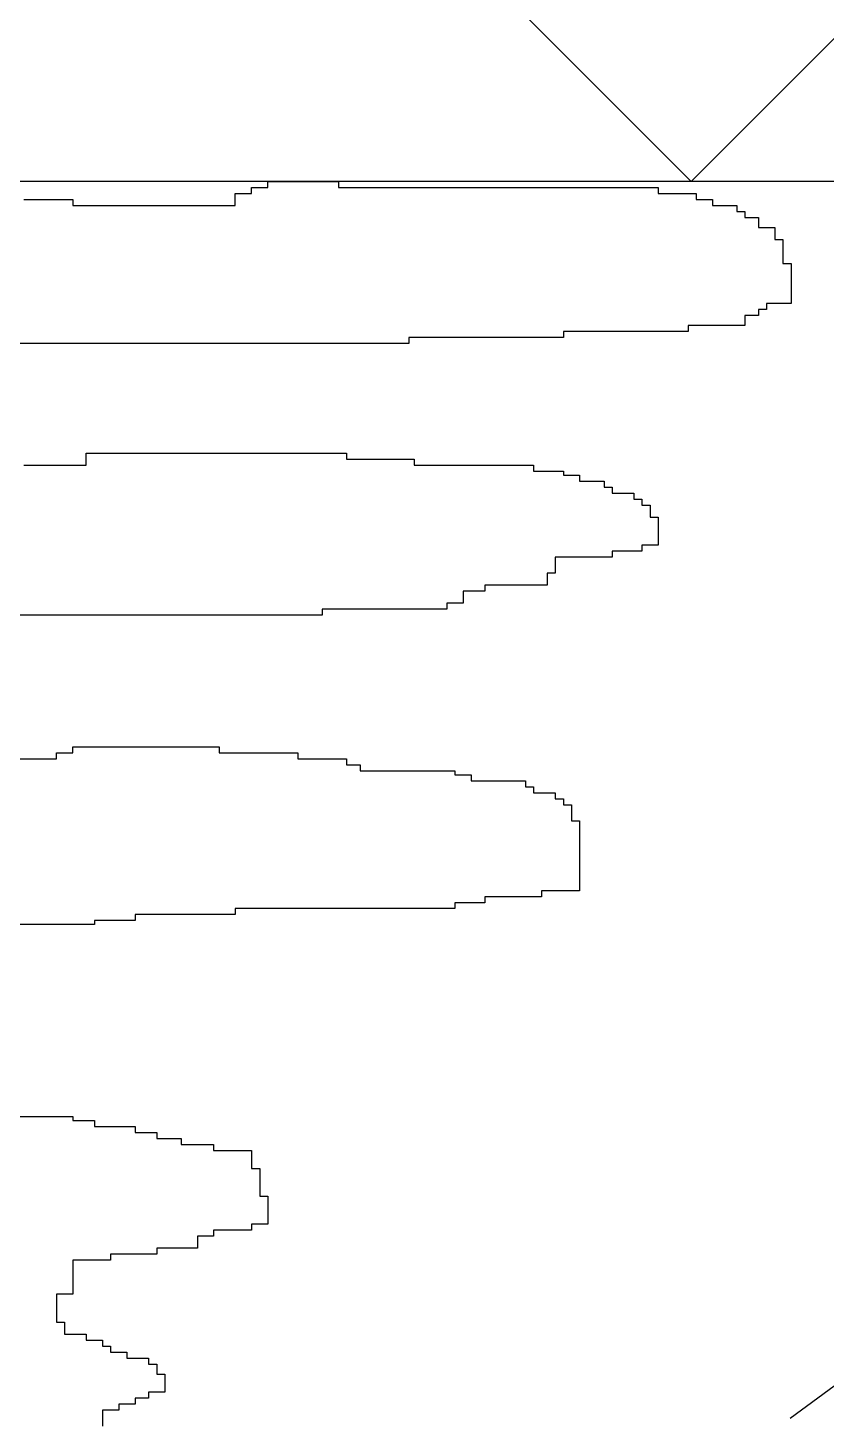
# Model space of a CAD drawing. Extents: x -446699 to 757189, y -606167 to -103070.
# Drawn here: x -172471 to -172432.4, y -405715.8 to -405648.2 of the extents above; entities that cross this region are included whole.
import ezdxf

# ---------------------------------------------------------------- set-up
doc = ezdxf.new("R2010")
doc.units = 0
doc.header["$LTSCALE"] = 1000
doc.header["$MEASUREMENT"] = 0
for name, color, linetype in [('8', 8, 'Continuous'), ('9', 9, 'Continuous'), ('DIM_ELEV', 3, 'Continuous')]:
    doc.layers.add(name, color=color, linetype=linetype)
doc.styles.add('DIM', font='txt_____.ttf')

# ---------------------------------------------------------------- blocks, each defined once
blk = doc.blocks.new('BL_6213')
for p, q in [((1252.4588, 1.1613), (1254.9333, 1.1613)), ((1252.4588, 1.1613), (1252.4588, 1.1613)), ((1252.4588, -1.3115), (1252.4588, 1.1613)), ((1254.9333, 1.1613), (1257.4077, 1.1613)), ((1254.9333, 1.1613), (1254.9333, 1.1613)), ((1257.4077, 3.6341), (1259.8822, 3.6341)), ((1257.4077, 1.1613), (1257.4077, 3.6341)), ((1259.8822, 3.6341), (1261.5318, 3.6341)), ((1259.8822, 3.6341), (1259.8822, 3.6341)), ((1261.5318, 3.6341), (1264.0063, 3.6341)), ((1261.5318, 3.6341), (1261.5318, 3.6341)), ((1264.0063, 3.6341), (1266.4807, 3.6341)), ((1264.0063, 3.6341), (1264.0063, 3.6341)), ((1266.4807, 3.6341), (1268.9552, 3.6341)), ((1266.4807, 3.6341), (1266.4807, 3.6341)), ((1268.9552, 3.6341), (1271.4297, 3.6341)), ((1268.9552, 3.6341), (1268.9552, 3.6341)), ((1271.4297, 3.6341), (1273.9041, 3.6341)), ((1271.4297, 3.6341), (1271.4297, 3.6341)), ((1273.9041, 3.6341), (1276.3786, 3.6341)), ((1273.9041, 3.6341), (1273.9041, 3.6341)), ((1276.3786, 3.6341), (1278.8531, 3.6341)), ((1276.3786, 3.6341), (1276.3786, 3.6341)), ((1278.8531, 3.6341), (1278.8531, 1.1613)), ((1278.8531, 1.1613), (1281.3275, 1.1613)), ((1281.3275, 1.1613), (1285.4516, 1.1613)), ((1281.3275, 1.1613), (1281.3275, 1.1613)), ((1285.4516, 1.1613), (1287.9261, 1.1613)), ((1285.4516, 1.1613), (1285.4516, 1.1613)), ((1287.9261, 1.1613), (1295.3495, 1.1613)), ((1287.9261, 1.1613), (1287.9261, 1.1613)), ((1295.3495, 1.1613), (1300.2984, 1.1613)), ((1295.3495, 1.1613), (1295.3495, 1.1613)), ((1300.2984, 1.1613), (1304.4225, 1.1613)), ((1300.2984, 1.1613), (1300.2984, 1.1613)), ((1304.4225, 1.1613), (1309.3715, 1.1613)), ((1304.4225, 1.1613), (1304.4225, 1.1613)), ((1309.3715, 1.1613), (1314.3204, 1.1613)), ((1309.3715, 1.1613), (1309.3715, 1.1613)), ((1314.3204, 1.1613), (1316.7949, 1.1613)), ((1314.3204, 1.1613), (1314.3204, 1.1613)), ((1316.7949, 1.1613), (1321.7438, 1.1613)), ((1316.7949, 1.1613), (1316.7949, 1.1613)), ((1321.7438, 1.1613), (1323.3934, 1.1613)), ((1321.7438, 1.1613), (1321.7438, 1.1613)), ((1323.3934, 1.1613), (1328.3423, 1.1613)), ((1323.3934, 1.1613), (1323.3934, 1.1613)), ((1328.3423, 1.1613), (1333.2913, 1.1613)), ((1328.3423, 1.1613), (1328.3423, 1.1613)), ((1333.2913, 1.1613), (1340.7147, 1.1613)), ((1333.2913, 1.1613), (1333.2913, 1.1613)), ((1340.7147, 1.1613), (1347.3132, 1.1613)), ((1340.7147, 1.1613), (1340.7147, 1.1613)), ((1347.3132, 1.1613), (1352.2622, 1.1613)), ((1347.3132, 1.1613), (1347.3132, 1.1613)), ((1352.2622, 1.1613), (1354.7366, 1.1613)), ((1352.2622, 1.1613), (1352.2622, 1.1613)), ((1354.7366, 1.1613), (1359.6856, 1.1613)), ((1354.7366, 1.1613), (1354.7366, 1.1613)), ((1359.6856, 1.1613), (1366.2841, 1.1613)), ((1359.6856, 1.1613), (1359.6856, 1.1613)), ((1366.2841, 1.1613), (1373.7075, 1.1613)), ((1366.2841, 1.1613), (1366.2841, 1.1613)), ((1373.7075, 1.1613), (1376.182, 1.1613)), ((1373.7075, 1.1613), (1373.7075, 1.1613)), ((1376.182, 1.1613), (1376.182, -1.3115)), ((1376.182, 1.1613), (1376.182, 1.1613)), ((1183.1738, -3.7843), (1185.6483, -3.7843)), ((1185.6483, -3.7843), (1188.1227, -3.7843)), ((1185.6483, -3.7843), (1185.6483, -3.7843)), ((1188.1227, -3.7843), (1190.5972, -3.7843)), ((1188.1227, -3.7843), (1188.1227, -3.7843)), ((1190.5972, -3.7843), (1193.0717, -3.7843)), ((1190.5972, -3.7843), (1190.5972, -3.7843)), ((1193.0717, -3.7843), (1195.5461, -3.7843)), ((1193.0717, -3.7843), (1193.0717, -3.7843)), ((1195.5461, -3.7843), (1198.0206, -3.7843)), ((1195.5461, -3.7843), (1195.5461, -3.7843)), ((1198.0206, -3.7843), (1198.0206, -6.2571)), ((1247.5099, -1.3115), (1249.9843, -1.3115)), ((1247.5099, -1.3115), (1247.5099, -1.3115)), ((1247.5099, -6.2571), (1247.5099, -1.3115)), ((1249.9843, -1.3115), (1252.4588, -1.3115)), ((1249.9843, -1.3115), (1249.9843, -1.3115)), ((1252.4588, -1.3115), (1252.4588, -1.3115)), ((1376.182, -1.3115), (1381.1309, -1.3115)), ((1376.182, -1.3115), (1376.182, -1.3115)), ((1381.1309, -1.3115), (1382.7806, -1.3115)), ((1381.1309, -1.3115), (1381.1309, -1.3115)), ((1382.7806, -1.3115), (1387.7295, -1.3115)), ((1382.7806, -1.3115), (1382.7806, -1.3115)), ((1387.7295, -1.3115), (1387.7295, -3.7843)), ((1387.7295, -1.3115), (1387.7295, -1.3115)), ((1387.7295, -3.7843), (1392.6784, -3.7843)), ((1387.7295, -3.7843), (1387.7295, -3.7843)), ((1392.6784, -3.7843), (1392.6784, -6.2571)), ((8.349, -506.8352), (509.0567, -6.1274)), ((1198.0206, -6.2571), (1199.6702, -6.2571)), ((1199.6702, -6.2571), (1202.1447, -6.2571)), ((1199.6702, -6.2571), (1199.6702, -6.2571)), ((1202.1447, -6.2571), (1204.6191, -6.2571)), ((1202.1447, -6.2571), (1202.1447, -6.2571)), ((1204.6191, -6.2571), (1209.5681, -6.2571)), ((1204.6191, -6.2571), (1204.6191, -6.2571)), ((1209.5681, -6.2571), (1214.517, -6.2571)), ((1209.5681, -6.2571), (1209.5681, -6.2571)), ((1214.517, -6.2571), (1221.1156, -6.2571)), ((1214.517, -6.2571), (1214.517, -6.2571)), ((1221.1156, -6.2571), (1226.0645, -6.2571)), ((1221.1156, -6.2571), (1221.1156, -6.2571)), ((1226.0645, -6.2571), (1233.4879, -6.2571)), ((1226.0645, -6.2571), (1226.0645, -6.2571)), ((1233.4879, -6.2571), (1235.9624, -6.2571)), ((1233.4879, -6.2571), (1233.4879, -6.2571)), ((1235.9624, -6.2571), (1240.9113, -6.2571)), ((1235.9624, -6.2571), (1235.9624, -6.2571)), ((1240.9113, -6.2571), (1242.5609, -6.2571)), ((1240.9113, -6.2571), (1240.9113, -6.2571)), ((1242.5609, -6.2571), (1245.0354, -6.2571)), ((1242.5609, -6.2571), (1242.5609, -6.2571)), ((1245.0354, -6.2571), (1247.5099, -6.2571)), ((1245.0354, -6.2571), (1245.0354, -6.2571)), ((1247.5099, -6.2571), (1247.5099, -6.2571)), ((1392.6784, -6.2571), (1395.1529, -6.2571)), ((1395.1529, -6.2571), (1400.1018, -6.2571)), ((1395.1529, -6.2571), (1395.1529, -6.2571)), ((1400.1018, -6.2571), (1400.1018, -8.7299)), ((1400.1018, -8.7299), (1402.5763, -8.7299)), ((1402.5763, -8.7299), (1402.5763, -11.2027)), ((1402.5763, -11.2027), (1406.7004, -11.2027)), ((1406.7004, -11.2027), (1406.7004, -15.3241)), ((1406.7004, -15.3241), (1409.1748, -15.3241)), ((1406.7004, -15.3241), (1406.7004, -15.3241)), ((1409.1748, -15.3241), (1411.6493, -15.3241)), ((1409.1748, -15.3241), (1409.1748, -15.3241)), ((1411.6493, -15.3241), (1411.6493, -20.2697)), ((1411.6493, -20.2697), (1414.1238, -20.2697)), ((1411.6493, -20.2697), (1411.6493, -20.2697)), ((1414.1238, -20.2697), (1414.1238, -27.6881)), ((1414.1238, -27.6881), (1414.1238, -30.1609)), ((1414.1238, -27.6881), (1414.1238, -27.6881)), ((1414.1238, -30.1609), (1416.5982, -30.1609)), ((1414.1238, -30.1609), (1414.1238, -30.1609)), ((1416.5982, -30.1609), (1416.5982, -32.6337)), ((1416.5982, -30.1609), (1416.5982, -30.1609)), ((1416.5982, -32.6337), (1416.5982, -34.2822)), ((1416.5982, -32.6337), (1416.5982, -32.6337)), ((1416.5982, -34.2822), (1416.5982, -39.2278)), ((1416.5982, -34.2822), (1416.5982, -34.2822)), ((1416.5982, -39.2278), (1416.5982, -44.1734)), ((1416.5982, -39.2278), (1416.5982, -39.2278)), ((1409.1748, -46.6462), (1409.1748, -49.119)), ((1411.6493, -46.6462), (1409.1748, -46.6462)), ((1411.6493, -46.6462), (1411.6493, -46.6462)), ((1416.5982, -46.6462), (1411.6493, -46.6462)), ((1416.5982, -44.1734), (1416.5982, -46.6462)), ((1416.5982, -44.1734), (1416.5982, -44.1734)), ((1416.5982, -46.6462), (1416.5982, -46.6462)), ((1406.7004, -49.119), (1406.7004, -51.5918)), ((1409.1748, -49.119), (1406.7004, -49.119)), ((1402.5763, -51.5918), (1402.5763, -55.7132)), ((1406.7004, -51.5918), (1402.5763, -51.5918)), ((1347.3132, -58.186), (1347.3132, -60.6588)), ((1352.2622, -58.186), (1347.3132, -58.186)), ((1352.2622, -58.186), (1352.2622, -58.186)), ((1363.8097, -58.186), (1352.2622, -58.186)), ((1363.8097, -58.186), (1363.8097, -58.186)), ((1368.7586, -58.186), (1363.8097, -58.186)), ((1368.7586, -58.186), (1368.7586, -58.186)), ((1381.1309, -58.186), (1368.7586, -58.186)), ((1381.1309, -58.186), (1381.1309, -58.186)), ((1385.255, -58.186), (1381.1309, -58.186)), ((1385.255, -55.7132), (1385.255, -58.186)), ((1390.2039, -55.7132), (1385.255, -55.7132)), ((1390.2039, -55.7132), (1390.2039, -55.7132)), ((1397.6273, -55.7132), (1390.2039, -55.7132)), ((1397.6273, -55.7132), (1397.6273, -55.7132)), ((1402.5763, -55.7132), (1397.6273, -55.7132)), ((1402.5763, -55.7132), (1402.5763, -55.7132)), ((1198.0206, -63.1316), (1176.5752, -63.1316)), ((1198.0206, -63.1316), (1198.0206, -63.1316)), ((1219.4659, -63.1316), (1198.0206, -63.1316)), ((1219.4659, -63.1316), (1219.4659, -63.1316)), ((1245.0354, -63.1316), (1219.4659, -63.1316)), ((1245.0354, -63.1316), (1245.0354, -63.1316)), ((1252.4588, -63.1316), (1245.0354, -63.1316)), ((1252.4588, -63.1316), (1252.4588, -63.1316)), ((1266.4807, -63.1316), (1252.4588, -63.1316)), ((1266.4807, -63.1316), (1266.4807, -63.1316)), ((1278.8531, -63.1316), (1266.4807, -63.1316)), ((1278.8531, -63.1316), (1278.8531, -63.1316)), ((1290.4006, -63.1316), (1278.8531, -63.1316)), ((1290.4006, -63.1316), (1290.4006, -63.1316)), ((1300.2984, -63.1316), (1290.4006, -63.1316)), ((1300.2984, -60.6588), (1300.2984, -63.1316)), ((1304.4225, -60.6588), (1300.2984, -60.6588)), ((1304.4225, -60.6588), (1304.4225, -60.6588)), ((1311.8459, -60.6588), (1304.4225, -60.6588)), ((1311.8459, -60.6588), (1311.8459, -60.6588)), ((1316.7949, -60.6588), (1311.8459, -60.6588)), ((1316.7949, -60.6588), (1316.7949, -60.6588)), ((1325.8679, -60.6588), (1316.7949, -60.6588)), ((1325.8679, -60.6588), (1325.8679, -60.6588)), ((1330.8168, -60.6588), (1325.8679, -60.6588)), ((1330.8168, -60.6588), (1330.8168, -60.6588)), ((1333.2913, -60.6588), (1330.8168, -60.6588)), ((1333.2913, -60.6588), (1333.2913, -60.6588)), ((1338.2402, -60.6588), (1333.2913, -60.6588)), ((1338.2402, -60.6588), (1338.2402, -60.6588)), ((1347.3132, -60.6588), (1338.2402, -60.6588)), ((1202.1447, -108.4663), (1207.0936, -108.4663)), ((1202.1447, -113.4119), (1202.1447, -108.4663)), ((1207.0936, -108.4663), (1212.0425, -108.4663)), ((1207.0936, -108.4663), (1207.0936, -108.4663)), ((1212.0425, -108.4663), (1214.517, -108.4663)), ((1212.0425, -108.4663), (1212.0425, -108.4663)), ((1214.517, -108.4663), (1223.59, -108.4663)), ((1214.517, -108.4663), (1214.517, -108.4663)), ((1223.59, -108.4663), (1233.4879, -108.4663)), ((1223.59, -108.4663), (1223.59, -108.4663)), ((1233.4879, -108.4663), (1235.9624, -108.4663)), ((1233.4879, -108.4663), (1233.4879, -108.4663)), ((1235.9624, -108.4663), (1238.4368, -108.4663)), ((1235.9624, -108.4663), (1235.9624, -108.4663)), ((1238.4368, -108.4663), (1240.9113, -108.4663)), ((1238.4368, -108.4663), (1238.4368, -108.4663)), ((1240.9113, -108.4663), (1247.5099, -108.4663)), ((1240.9113, -108.4663), (1240.9113, -108.4663)), ((1247.5099, -108.4663), (1249.9843, -108.4663)), ((1247.5099, -108.4663), (1247.5099, -108.4663)), ((1249.9843, -108.4663), (1254.9333, -108.4663)), ((1249.9843, -108.4663), (1249.9843, -108.4663)), ((1254.9333, -108.4663), (1264.0063, -108.4663)), ((1254.9333, -108.4663), (1254.9333, -108.4663)), ((1264.0063, -108.4663), (1268.9552, -108.4663)), ((1264.0063, -108.4663), (1264.0063, -108.4663)), ((1268.9552, -108.4663), (1273.9041, -108.4663)), ((1268.9552, -108.4663), (1268.9552, -108.4663)), ((1273.9041, -108.4663), (1281.3275, -108.4663)), ((1273.9041, -108.4663), (1273.9041, -108.4663)), ((1281.3275, -108.4663), (1281.3275, -110.9391)), ((1183.1738, -113.4119), (1190.5972, -113.4119)), ((1190.5972, -113.4119), (1195.5461, -113.4119)), ((1190.5972, -113.4119), (1190.5972, -113.4119)), ((1195.5461, -113.4119), (1202.1447, -113.4119)), ((1195.5461, -113.4119), (1195.5461, -113.4119)), ((1281.3275, -110.9391), (1287.9261, -110.9391)), ((1287.9261, -110.9391), (1292.875, -110.9391)), ((1287.9261, -110.9391), (1287.9261, -110.9391)), ((1292.875, -110.9391), (1297.824, -110.9391)), ((1292.875, -110.9391), (1292.875, -110.9391)), ((1297.824, -110.9391), (1301.9481, -110.9391)), ((1297.824, -110.9391), (1297.824, -110.9391)), ((1301.9481, -110.9391), (1301.9481, -113.4119)), ((1301.9481, -113.4119), (1309.3715, -113.4119)), ((1309.3715, -113.4119), (1314.3204, -113.4119)), ((1309.3715, -113.4119), (1309.3715, -113.4119)), ((1314.3204, -113.4119), (1316.7949, -113.4119)), ((1314.3204, -113.4119), (1314.3204, -113.4119)), ((1316.7949, -113.4119), (1319.2693, -113.4119)), ((1316.7949, -113.4119), (1316.7949, -113.4119)), ((1319.2693, -113.4119), (1323.3934, -113.4119)), ((1319.2693, -113.4119), (1319.2693, -113.4119)), ((1323.3934, -113.4119), (1325.8679, -113.4119)), ((1323.3934, -113.4119), (1323.3934, -113.4119)), ((1325.8679, -113.4119), (1328.3423, -113.4119)), ((1325.8679, -113.4119), (1325.8679, -113.4119)), ((1328.3423, -113.4119), (1333.2913, -113.4119)), ((1328.3423, -113.4119), (1328.3423, -113.4119)), ((1333.2913, -113.4119), (1338.2402, -113.4119)), ((1333.2913, -113.4119), (1333.2913, -113.4119)), ((1338.2402, -113.4119), (1338.2402, -115.8847)), ((1338.2402, -115.8847), (1342.3643, -115.8847)), ((1342.3643, -115.8847), (1344.8388, -115.8847)), ((1342.3643, -115.8847), (1342.3643, -115.8847)), ((1344.8388, -115.8847), (1347.3132, -115.8847)), ((1344.8388, -115.8847), (1344.8388, -115.8847)), ((1347.3132, -115.8847), (1347.3132, -117.5332)), ((1347.3132, -117.5332), (1352.2622, -117.5332)), ((1352.2622, -117.5332), (1352.2622, -120.006)), ((1352.2622, -120.006), (1354.7366, -120.006)), ((1354.7366, -120.006), (1359.6856, -120.006)), ((1354.7366, -120.006), (1354.7366, -120.006)), ((1359.6856, -120.006), (1359.6856, -122.4788)), ((1359.6856, -122.4788), (1362.16, -122.4788)), ((1362.16, -122.4788), (1362.16, -124.9516)), ((1362.16, -124.9516), (1366.2841, -124.9516)), ((1366.2841, -124.9516), (1368.7586, -124.9516)), ((1366.2841, -124.9516), (1366.2841, -124.9516)), ((1368.7586, -124.9516), (1368.7586, -127.4244)), ((1368.7586, -127.4244), (1371.2331, -127.4244)), ((1371.2331, -127.4244), (1371.2331, -129.8972)), ((1371.2331, -129.8972), (1373.7075, -129.8972)), ((1373.7075, -129.8972), (1373.7075, -134.8428)), ((1373.7075, -134.8428), (1376.182, -134.8428)), ((1373.7075, -134.8428), (1373.7075, -134.8428)), ((1376.182, -134.8428), (1376.182, -136.4914)), ((1376.182, -134.8428), (1376.182, -134.8428)), ((1376.182, -136.4914), (1376.182, -141.437)), ((1376.182, -136.4914), (1376.182, -136.4914)), ((1376.182, -141.437), (1376.182, -143.9098)), ((1376.182, -141.437), (1376.182, -141.437)), ((1376.182, -143.9098), (1376.182, -146.3826)), ((1376.182, -143.9098), (1376.182, -143.9098)), ((1371.2331, -146.3826), (1371.2331, -148.8554)), ((1376.182, -146.3826), (1371.2331, -146.3826)), ((1376.182, -146.3826), (1376.182, -146.3826)), ((1344.8388, -151.3282), (1344.8388, -157.9223)), ((1349.7877, -151.3282), (1344.8388, -151.3282)), ((1349.7877, -151.3282), (1349.7877, -151.3282)), ((1362.16, -151.3282), (1349.7877, -151.3282)), ((1362.16, -148.8554), (1362.16, -151.3282)), ((1371.2331, -148.8554), (1362.16, -148.8554)), ((1342.3643, -157.9223), (1342.3643, -162.8679)), ((1344.8388, -157.9223), (1342.3643, -157.9223)), ((1316.7949, -165.3407), (1316.7949, -170.2863)), ((1323.3934, -165.3407), (1316.7949, -165.3407)), ((1323.3934, -162.8679), (1323.3934, -165.3407)), ((1328.3423, -162.8679), (1323.3934, -162.8679)), ((1328.3423, -162.8679), (1328.3423, -162.8679)), ((1342.3643, -162.8679), (1328.3423, -162.8679)), ((1273.9041, -172.7591), (1273.9041, -175.2319)), ((1281.3275, -172.7591), (1273.9041, -172.7591)), ((1281.3275, -172.7591), (1281.3275, -172.7591)), ((1295.3495, -172.7591), (1281.3275, -172.7591)), ((1295.3495, -172.7591), (1295.3495, -172.7591)), ((1311.8459, -172.7591), (1295.3495, -172.7591)), ((1311.8459, -170.2863), (1311.8459, -172.7591)), ((1316.7949, -170.2863), (1311.8459, -170.2863)), ((1188.1227, -175.2319), (1161.7284, -175.2319)), ((1188.1227, -175.2319), (1188.1227, -175.2319)), ((1198.0206, -175.2319), (1188.1227, -175.2319)), ((1198.0206, -175.2319), (1198.0206, -175.2319)), ((1204.6191, -175.2319), (1198.0206, -175.2319)), ((1204.6191, -175.2319), (1204.6191, -175.2319)), ((1214.517, -175.2319), (1204.6191, -175.2319)), ((1214.517, -175.2319), (1214.517, -175.2319)), ((1219.4659, -175.2319), (1214.517, -175.2319)), ((1219.4659, -175.2319), (1219.4659, -175.2319)), ((1231.0134, -175.2319), (1219.4659, -175.2319)), ((1231.0134, -175.2319), (1231.0134, -175.2319)), ((1235.9624, -175.2319), (1231.0134, -175.2319)), ((1235.9624, -175.2319), (1235.9624, -175.2319)), ((1242.5609, -175.2319), (1235.9624, -175.2319)), ((1242.5609, -175.2319), (1242.5609, -175.2319)), ((1252.4588, -175.2319), (1242.5609, -175.2319)), ((1252.4588, -175.2319), (1252.4588, -175.2319)), ((1264.0063, -175.2319), (1252.4588, -175.2319)), ((1264.0063, -175.2319), (1264.0063, -175.2319)), ((1273.9041, -175.2319), (1264.0063, -175.2319)), ((1193.0717, -232.1064), (1198.0206, -232.1064)), ((1193.0717, -234.5792), (1193.0717, -232.1064)), ((1198.0206, -229.6336), (1199.6702, -229.6336)), ((1198.0206, -232.1064), (1198.0206, -229.6336)), ((1199.6702, -229.6336), (1204.6191, -229.6336)), ((1199.6702, -229.6336), (1199.6702, -229.6336)), ((1204.6191, -229.6336), (1207.0936, -229.6336)), ((1204.6191, -229.6336), (1204.6191, -229.6336)), ((1207.0936, -229.6336), (1209.5681, -229.6336)), ((1207.0936, -229.6336), (1207.0936, -229.6336)), ((1209.5681, -229.6336), (1216.9915, -229.6336)), ((1209.5681, -229.6336), (1209.5681, -229.6336)), ((1216.9915, -229.6336), (1221.1156, -229.6336)), ((1216.9915, -229.6336), (1216.9915, -229.6336)), ((1221.1156, -229.6336), (1223.59, -229.6336)), ((1221.1156, -229.6336), (1221.1156, -229.6336)), ((1223.59, -229.6336), (1226.0645, -229.6336)), ((1223.59, -229.6336), (1223.59, -229.6336)), ((1226.0645, -229.6336), (1233.4879, -229.6336)), ((1226.0645, -229.6336), (1226.0645, -229.6336)), ((1233.4879, -229.6336), (1235.9624, -229.6336)), ((1233.4879, -229.6336), (1233.4879, -229.6336)), ((1235.9624, -229.6336), (1242.5609, -229.6336)), ((1235.9624, -229.6336), (1235.9624, -229.6336)), ((1242.5609, -229.6336), (1242.5609, -232.1064)), ((1242.5609, -232.1064), (1245.0354, -232.1064)), ((1245.0354, -232.1064), (1249.9843, -232.1064)), ((1245.0354, -232.1064), (1245.0354, -232.1064)), ((1249.9843, -232.1064), (1252.4588, -232.1064)), ((1249.9843, -232.1064), (1249.9843, -232.1064)), ((1252.4588, -232.1064), (1254.9333, -232.1064)), ((1252.4588, -232.1064), (1252.4588, -232.1064)), ((1254.9333, -232.1064), (1259.8822, -232.1064)), ((1254.9333, -232.1064), (1254.9333, -232.1064)), ((1259.8822, -232.1064), (1264.0063, -232.1064)), ((1259.8822, -232.1064), (1259.8822, -232.1064)), ((1264.0063, -232.1064), (1266.4807, -232.1064)), ((1264.0063, -232.1064), (1264.0063, -232.1064)), ((1266.4807, -232.1064), (1266.4807, -234.5792)), ((1180.6993, -234.5792), (1185.6483, -234.5792)), ((1185.6483, -234.5792), (1188.1227, -234.5792)), ((1185.6483, -234.5792), (1185.6483, -234.5792)), ((1188.1227, -234.5792), (1190.5972, -234.5792)), ((1188.1227, -234.5792), (1188.1227, -234.5792)), ((1190.5972, -234.5792), (1193.0717, -234.5792)), ((1190.5972, -234.5792), (1190.5972, -234.5792)), ((1266.4807, -234.5792), (1271.4297, -234.5792)), ((1271.4297, -234.5792), (1273.9041, -234.5792)), ((1271.4297, -234.5792), (1271.4297, -234.5792)), ((1273.9041, -234.5792), (1276.3786, -234.5792)), ((1273.9041, -234.5792), (1273.9041, -234.5792)), ((1276.3786, -234.5792), (1281.3275, -234.5792)), ((1276.3786, -234.5792), (1276.3786, -234.5792)), ((1281.3275, -234.5792), (1281.3275, -237.052)), ((1281.3275, -237.052), (1282.9772, -237.052)), ((1282.9772, -237.052), (1285.4516, -237.052)), ((1282.9772, -237.052), (1282.9772, -237.052)), ((1285.4516, -237.052), (1285.4516, -239.5248)), ((1285.4516, -239.5248), (1290.4006, -239.5248)), ((1290.4006, -239.5248), (1297.824, -239.5248)), ((1290.4006, -239.5248), (1290.4006, -239.5248)), ((1297.824, -239.5248), (1301.9481, -239.5248)), ((1297.824, -239.5248), (1297.824, -239.5248)), ((1301.9481, -239.5248), (1304.4225, -239.5248)), ((1301.9481, -239.5248), (1301.9481, -239.5248)), ((1304.4225, -239.5248), (1309.3715, -239.5248)), ((1304.4225, -239.5248), (1304.4225, -239.5248)), ((1309.3715, -239.5248), (1311.8459, -239.5248)), ((1309.3715, -239.5248), (1309.3715, -239.5248)), ((1311.8459, -239.5248), (1314.3204, -239.5248)), ((1311.8459, -239.5248), (1311.8459, -239.5248)), ((1314.3204, -239.5248), (1314.3204, -241.1733)), ((1314.3204, -241.1733), (1316.7949, -241.1733)), ((1316.7949, -241.1733), (1319.2693, -241.1733)), ((1316.7949, -241.1733), (1316.7949, -241.1733)), ((1319.2693, -241.1733), (1319.2693, -243.6461)), ((1319.2693, -243.6461), (1325.8679, -243.6461)), ((1325.8679, -243.6461), (1333.2913, -243.6461)), ((1325.8679, -243.6461), (1325.8679, -243.6461)), ((1333.2913, -243.6461), (1335.7657, -243.6461)), ((1333.2913, -243.6461), (1333.2913, -243.6461)), ((1335.7657, -243.6461), (1335.7657, -246.1189)), ((1335.7657, -246.1189), (1338.2402, -246.1189)), ((1338.2402, -246.1189), (1338.2402, -248.5917)), ((1338.2402, -248.5917), (1340.7147, -248.5917)), ((1340.7147, -248.5917), (1342.3643, -248.5917)), ((1340.7147, -248.5917), (1340.7147, -248.5917)), ((1342.3643, -248.5917), (1344.8388, -248.5917)), ((1342.3643, -248.5917), (1342.3643, -248.5917)), ((1344.8388, -248.5917), (1344.8388, -251.0645)), ((1344.8388, -248.5917), (1344.8388, -248.5917)), ((1344.8388, -251.0645), (1347.3132, -251.0645)), ((1344.8388, -251.0645), (1344.8388, -251.0645)), ((1347.3132, -251.0645), (1347.3132, -253.5373)), ((1347.3132, -253.5373), (1349.7877, -253.5373)), ((1349.7877, -253.5373), (1349.7877, -260.1315)), ((1349.7877, -260.1315), (1352.2622, -260.1315)), ((1349.7877, -260.1315), (1349.7877, -260.1315)), ((1352.2622, -260.1315), (1352.2622, -267.5499)), ((1352.2622, -267.5499), (1352.2622, -270.0227)), ((1352.2622, -267.5499), (1352.2622, -267.5499)), ((1352.2622, -270.0227), (1352.2622, -272.4955)), ((1352.2622, -270.0227), (1352.2622, -270.0227)), ((1352.2622, -272.4955), (1352.2622, -277.4411)), ((1352.2622, -272.4955), (1352.2622, -272.4955)), ((1352.2622, -277.4411), (1352.2622, -279.9139)), ((1352.2622, -277.4411), (1352.2622, -277.4411)), ((1352.2622, -279.9139), (1352.2622, -281.5624)), ((1352.2622, -279.9139), (1352.2622, -279.9139)), ((1352.2622, -281.5624), (1352.2622, -284.0352)), ((1352.2622, -281.5624), (1352.2622, -281.5624)), ((1352.2622, -284.0352), (1352.2622, -288.9808)), ((1352.2622, -284.0352), (1352.2622, -284.0352)), ((1340.7147, -288.9808), (1340.7147, -291.4536)), ((1352.2622, -288.9808), (1340.7147, -288.9808)), ((1352.2622, -288.9808), (1352.2622, -288.9808)), ((1323.3934, -291.4536), (1323.3934, -293.9264)), ((1328.3423, -291.4536), (1323.3934, -291.4536)), ((1328.3423, -291.4536), (1328.3423, -291.4536)), ((1340.7147, -291.4536), (1328.3423, -291.4536)), ((1247.5099, -296.3992), (1247.5099, -298.872)), ((1249.9843, -296.3992), (1247.5099, -296.3992)), ((1249.9843, -296.3992), (1249.9843, -296.3992)), ((1268.9552, -296.3992), (1249.9843, -296.3992)), ((1268.9552, -296.3992), (1268.9552, -296.3992)), ((1276.3786, -296.3992), (1268.9552, -296.3992)), ((1276.3786, -296.3992), (1276.3786, -296.3992)), ((1285.4516, -296.3992), (1276.3786, -296.3992)), ((1285.4516, -296.3992), (1285.4516, -296.3992)), ((1292.875, -296.3992), (1285.4516, -296.3992)), ((1292.875, -296.3992), (1292.875, -296.3992)), ((1306.897, -296.3992), (1292.875, -296.3992)), ((1306.897, -296.3992), (1306.897, -296.3992)), ((1314.3204, -296.3992), (1306.897, -296.3992)), ((1314.3204, -293.9264), (1314.3204, -296.3992)), ((1323.3934, -293.9264), (1314.3204, -293.9264)), ((1204.6191, -301.3448), (1204.6191, -302.9934)), ((1216.9915, -301.3448), (1204.6191, -301.3448)), ((1216.9915, -298.872), (1216.9915, -301.3448)), ((1228.539, -298.872), (1216.9915, -298.872)), ((1228.539, -298.872), (1228.539, -298.872)), ((1247.5099, -298.872), (1228.539, -298.872)), ((1195.5461, -302.9934), (1179.0497, -302.9934)), ((1195.5461, -302.9934), (1195.5461, -302.9934)), ((1204.6191, -302.9934), (1195.5461, -302.9934)), ((1180.6993, -382.1231), (1188.1227, -382.1231)), ((1188.1227, -382.1231), (1198.0206, -382.1231)), ((1188.1227, -382.1231), (1188.1227, -382.1231)), ((1198.0206, -382.1231), (1198.0206, -383.7716)), ((1198.0206, -383.7716), (1204.6191, -383.7716)), ((1204.6191, -383.7716), (1204.6191, -386.2444)), ((1204.6191, -386.2444), (1209.5681, -386.2444)), ((1209.5681, -386.2444), (1216.9915, -386.2444)), ((1209.5681, -386.2444), (1209.5681, -386.2444)), ((1216.9915, -386.2444), (1216.9915, -388.7172)), ((1216.9915, -388.7172), (1223.59, -388.7172)), ((1223.59, -388.7172), (1223.59, -391.19)), ((1223.59, -391.19), (1226.0645, -391.19)), ((1226.0645, -391.19), (1231.0134, -391.19)), ((1226.0645, -391.19), (1226.0645, -391.19)), ((1231.0134, -391.19), (1231.0134, -393.6628)), ((1231.0134, -393.6628), (1235.9624, -393.6628)), ((1235.9624, -393.6628), (1240.9113, -393.6628)), ((1235.9624, -393.6628), (1235.9624, -393.6628)), ((1240.9113, -393.6628), (1240.9113, -396.1356)), ((1240.9113, -396.1356), (1245.0354, -396.1356)), ((1245.0354, -396.1356), (1252.4588, -396.1356)), ((1245.0354, -396.1356), (1245.0354, -396.1356)), ((1252.4588, -396.1356), (1252.4588, -403.554)), ((1252.4588, -403.554), (1254.9333, -403.554)), ((1252.4588, -403.554), (1252.4588, -403.554)), ((1254.9333, -403.554), (1254.9333, -407.6753)), ((1254.9333, -403.554), (1254.9333, -403.554)), ((1254.9333, -407.6753), (1254.9333, -412.6209)), ((1254.9333, -407.6753), (1254.9333, -407.6753)), ((1254.9333, -412.6209), (1254.9333, -415.0938)), ((1254.9333, -412.6209), (1254.9333, -412.6209)), ((1254.9333, -415.0938), (1257.4077, -415.0938)), ((1254.9333, -415.0938), (1254.9333, -415.0938)), ((1257.4077, -415.0938), (1257.4077, -422.5122)), ((1257.4077, -422.5122), (1257.4077, -424.1607)), ((1257.4077, -422.5122), (1257.4077, -422.5122)), ((1257.4077, -424.1607), (1257.4077, -426.6335)), ((1257.4077, -424.1607), (1257.4077, -424.1607)), ((1240.9113, -429.1063), (1240.9113, -431.5791)), ((1252.4588, -429.1063), (1240.9113, -429.1063)), ((1252.4588, -426.6335), (1252.4588, -429.1063)), ((1257.4077, -426.6335), (1252.4588, -426.6335)), ((1257.4077, -426.6335), (1257.4077, -426.6335)), ((1235.9624, -431.5791), (1235.9624, -436.5247)), ((1240.9113, -431.5791), (1235.9624, -431.5791)), ((1223.59, -436.5247), (1223.59, -438.9975)), ((1226.0645, -436.5247), (1223.59, -436.5247)), ((1226.0645, -436.5247), (1226.0645, -436.5247)), ((1235.9624, -436.5247), (1226.0645, -436.5247)), ((1235.9624, -436.5247), (1235.9624, -436.5247)), ((1198.0206, -441.4703), (1198.0206, -448.0644)), ((1204.6191, -441.4703), (1198.0206, -441.4703)), ((1204.6191, -441.4703), (1204.6191, -441.4703)), ((1209.5681, -441.4703), (1204.6191, -441.4703)), ((1209.5681, -438.9975), (1209.5681, -441.4703)), ((1209.5681, -438.9975), (1209.5681, -438.9975)), ((1223.59, -438.9975), (1209.5681, -438.9975)), ((1209.5681, -441.4703), (1209.5681, -441.4703)), ((1198.0206, -448.0644), (1198.0206, -450.5372)), ((1198.0206, -448.0644), (1198.0206, -448.0644)), ((1198.0206, -450.5372), (1198.0206, -455.4829)), ((1198.0206, -450.5372), (1198.0206, -450.5372)), ((1193.0717, -455.4829), (1193.0717, -465.3741)), ((1198.0206, -455.4829), (1193.0717, -455.4829)), ((1198.0206, -455.4829), (1198.0206, -455.4829)), ((1193.0717, -465.3741), (1193.0717, -467.0226)), ((1193.0717, -465.3741), (1193.0717, -465.3741)), ((1193.0717, -467.0226), (1195.5461, -467.0226)), ((1193.0717, -467.0226), (1193.0717, -467.0226)), ((1195.5461, -467.0226), (1195.5461, -471.9682)), ((1195.5461, -471.9682), (1202.1447, -471.9682)), ((1195.5461, -471.9682), (1195.5461, -471.9682)), ((1202.1447, -471.9682), (1202.1447, -474.441)), ((1202.1447, -474.441), (1207.0936, -474.441)), ((1207.0936, -474.441), (1207.0936, -476.9138)), ((1207.0936, -476.9138), (1209.5681, -476.9138)), ((1209.5681, -476.9138), (1209.5681, -479.3866)), ((1209.5681, -479.3866), (1214.517, -479.3866)), ((1214.517, -479.3866), (1214.517, -481.8594)), ((1214.517, -481.8594), (1216.9915, -481.8594)), ((1216.9915, -481.8594), (1221.1156, -481.8594)), ((1216.9915, -481.8594), (1216.9915, -481.8594)), ((1221.1156, -481.8594), (1221.1156, -484.3322)), ((1221.1156, -484.3322), (1223.59, -484.3322)), ((1223.59, -484.3322), (1223.59, -488.4535)), ((1223.59, -484.3322), (1223.59, -484.3322)), ((1223.59, -488.4535), (1226.0645, -488.4535)), ((1223.59, -488.4535), (1223.59, -488.4535)), ((1226.0645, -488.4535), (1226.0645, -490.9264)), ((1226.0645, -488.4535), (1226.0645, -488.4535)), ((1226.0645, -490.9264), (1226.0645, -493.3992)), ((1226.0645, -490.9264), (1226.0645, -490.9264)), ((1221.1156, -495.872), (1221.1156, -498.3448)), ((1226.0645, -495.872), (1221.1156, -495.872)), ((1226.0645, -493.3992), (1226.0645, -495.872)), ((1226.0645, -493.3992), (1226.0645, -493.3992)), ((1226.0645, -495.872), (1226.0645, -495.872)), ((1212.0425, -500.8176), (1212.0425, -503.2904)), ((1212.0425, -500.8176), (1212.0425, -500.8176)), ((1216.9915, -500.8176), (1212.0425, -500.8176)), ((1216.9915, -498.3448), (1216.9915, -500.8176)), ((1221.1156, -498.3448), (1216.9915, -498.3448)), ((1207.0936, -503.2904), (1207.0936, -507.4117)), ((1212.0425, -503.2904), (1207.0936, -503.2904)), ((1212.0425, -503.2904), (1212.0425, -503.2904)), ((1207.0936, -507.4117), (1207.0936, -509.8845)), ((1207.0936, -507.4117), (1207.0936, -507.4117)), ((1207.0936, -509.8845), (1207.0936, -509.8845))]:
    blk.add_line(p, q)
at = {"style": 'DIM', "flags": 1}
for tag in ['YVALUE', 'XVALUE']:
    blk.add_attdef(tag, (-1017000.6567, -1028626.5217), '', height=0.02, dxfattribs=at)

msp = doc.modelspace()

# ---------------------------------------------------------------- linework, layer by layer
at = {"layer": '9'}
msp.add_lwpolyline([(-172126.214, -405655.663), (-172615.201, -405655.663)], dxfattribs=at)
at = {"layer": 'DIM_ELEV'}
for p, q in [((-172438.966, -405655.663), (-172513.966, -405580.663)), ((-172438.966, -405655.663), (-172363.966, -405580.663)), ((-172391.606, -405655.663), (-172513.966, -405655.663))]:
    msp.add_line(p, q, dxfattribs=at)

# ---------------------------------------------------------------- block references
at = {"layer": '8', "xscale": 0.1589765482349321, "yscale": 0.117140571703203, "zscale": 0.1589765482349321}
for p in [(-172659.343, -405656.089), (-172435.504, -405656.058)]:
    msp.add_blockref('BL_6213', p, dxfattribs=at)

doc.saveas('drawing.dxf')
